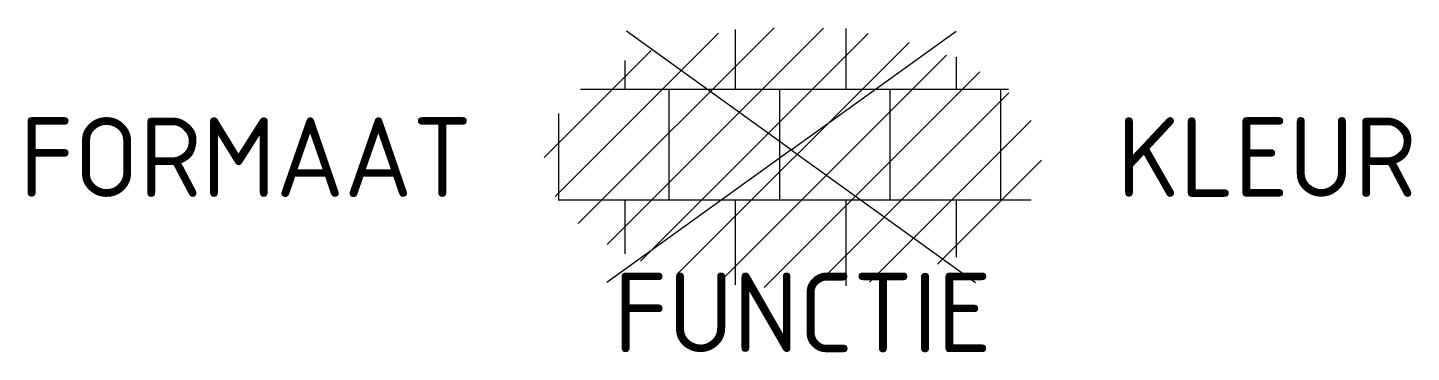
# Model space of a CAD drawing. Extents: x -17.3 to 14, y -4.4 to 2.9.
import ezdxf
from ezdxf.enums import TextEntityAlignment as Align

# ---------------------------------------------------------------- set-up
doc = ezdxf.new("R2010")
doc.units = 0
doc.styles.add('NLCS-ISO', font='NLCS-ISO.ttf')

msp = doc.modelspace()

# ---------------------------------------------------------------- linework, layer by layer
for p, q in [((-5.397, -0.872), (-1.706, 2.82)), ((-4.882, -1.488), (-0.447, 2.947)), ((-4.226, -1.963), (0.671, 2.933)), ((-0.056, 0.183), (-3.784, 2.867)), ((-1.318, 1.552), (-1.318, 2.905)), ((-0.056, 0.183), (3.671, 2.867)), ((1.182, 1.552), (1.182, 2.926)), ((-3.467, -2.336), (1.685, 2.817)), ((-2.621, -2.621), (2.612, 2.612)), ((-5.648, 0.009), (-3.229, 2.428)), ((-3.818, 1.552), (-3.818, 2.202)), ((-1.691, -2.822), (3.456, 2.325)), ((3.682, 1.552), (3.682, 2.281)), ((-0.673, -2.935), (4.211, 1.949)), ((-4.828, 1.552), (4.861, 1.552)), ((-2.818, -0.948), (-2.818, 1.552)), ((-0.318, -0.948), (-0.318, 1.552)), ((0.449, -2.945), (4.863, 1.469)), ((2.182, -0.948), (2.182, 1.552)), ((4.682, -0.948), (4.682, 1.552)), ((-5.318, -0.948), (-5.318, 1.007)), ((1.714, -2.811), (5.372, 0.847)), ((-0.056, 0.183), (-4.228, -2.82)), ((-0.056, 0.183), (4.115, -2.82)), ((3.253, -2.404), (5.607, -0.05)), ((-5.336, -0.948), (5.369, -0.948)), ((-3.818, -2.169), (-3.818, -0.948)), ((-1.318, -2.872), (-1.318, -0.948)), ((1.182, -2.893), (1.182, -0.948)), ((3.682, -2.248), (3.682, -0.948))]:
    msp.add_line(p, q)

# ---------------------------------------------------------------- texts
at = {"style": 'NLCS-ISO'}
msp.add_attdef('FORMAAT', text='', height=1.8, dxfattribs=at).set_placement((-7.279, 0.017), align=Align.MIDDLE_RIGHT)
msp.add_attdef('KLEUR', text='', height=1.8, dxfattribs=at).set_placement((7.312, 0.017), align=Align.MIDDLE_LEFT)
at = {"style": 'NLCS-ISO', "flags": 1}
msp.add_attdef('FUNCTIE', text='', height=1.8, dxfattribs=at).set_placement((0.199, -3.502), align=Align.MIDDLE_CENTER)

doc.saveas('drawing.dxf')
